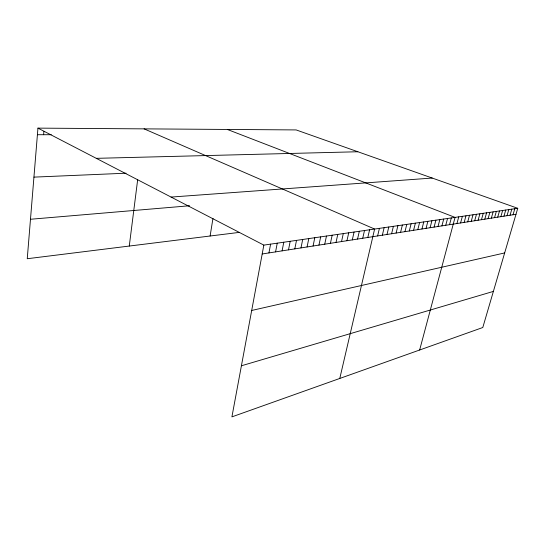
<?xml version="1.0" encoding="UTF-8"?>
<svg xmlns="http://www.w3.org/2000/svg" width="545" height="545" viewBox="0 0 545 545"><rect width="100%" height="100%" fill="white"/><g stroke="black" fill="none" stroke-linecap="round" stroke-linejoin="round"><path stroke-width="0.82" d="M517.75 208.299L263.841 245.114L231.911 416.877L482.795 327.511L517.75 208.299L296.153 129.928L37.952 128.123L27.25 258.725L239.214 232.395M43.62 134.724L43.9 131.44M129.274 246.054L137.667 179.707M210.111 236.012L212.966 218.361M268.944 252.921L270.606 244.133M275.579 251.885L277.248 243.165M282.099 250.864L283.781 242.225M288.503 249.862L290.192 241.292M294.804 248.881L296.5 240.379M300.99 247.914L302.7 239.48M307.073 246.96L308.79 238.594M313.062 246.027L314.785 237.729M318.948 245.107L320.678 236.871M324.731 244.201L326.469 236.033M330.427 243.308L332.171 235.208M336.027 242.436L337.777 234.391M341.538 241.571L343.296 233.594M346.961 240.727L348.718 232.804M352.302 239.889L354.066 232.034M357.554 239.071L359.325 231.271M362.725 238.26L364.496 230.521M367.82 237.463L369.599 229.779M339.78 378.455L374.613 229.05L144.105 128.865M377.631 235.93L379.409 228.355M382.352 235.195L384.136 227.674M387.011 234.466L388.796 226.993M391.603 233.744L393.388 226.332M396.12 233.042L397.911 225.671M400.582 232.34L402.373 225.024M404.976 231.652L406.768 224.39M409.309 230.978L411.107 223.763M413.587 230.31L415.379 223.143M417.797 229.649L419.595 222.53M421.959 229.002L423.751 221.924M426.054 228.362L427.852 221.331M430.1 227.728L431.899 220.745M434.093 227.102L435.891 220.166M438.03 226.488L439.822 219.594M441.913 225.882L443.712 219.035M445.749 225.283L447.54 218.477M449.53 224.69L451.328 217.932M419.643 350.006L455.055 217.387L227.326 129.444M456.948 223.532L458.74 216.856M460.586 222.959L462.378 216.324M464.177 222.401L465.968 215.806M467.726 221.849L469.518 215.289M471.227 221.297L473.019 214.784M474.688 220.759L476.473 214.28M478.101 220.228L479.886 213.79M481.473 219.696L483.258 213.299M484.805 219.179L486.583 212.816M488.095 218.661L489.873 212.339M491.345 218.157L493.123 211.869M494.553 217.653L496.332 211.405M497.728 217.155L499.499 210.942M500.862 216.665L502.633 210.493M503.962 216.181L505.726 210.043M507.02 215.704L508.785 209.6M510.045 215.227L511.81 209.157M513.036 214.764L514.8 208.728M241.408 365.784L493.382 291.405M251.688 310.466L504.663 252.934M262.193 253.977L515.992 214.301M30.486 219.26L189.592 205.758M171.089 197.072L432.233 178.052M33.94 177.125L126.065 173.201M96.295 158.336L357.874 151.755M37.414 134.717L51.264 134.724M37.952 128.123L263.841 245.114"/></g></svg>
